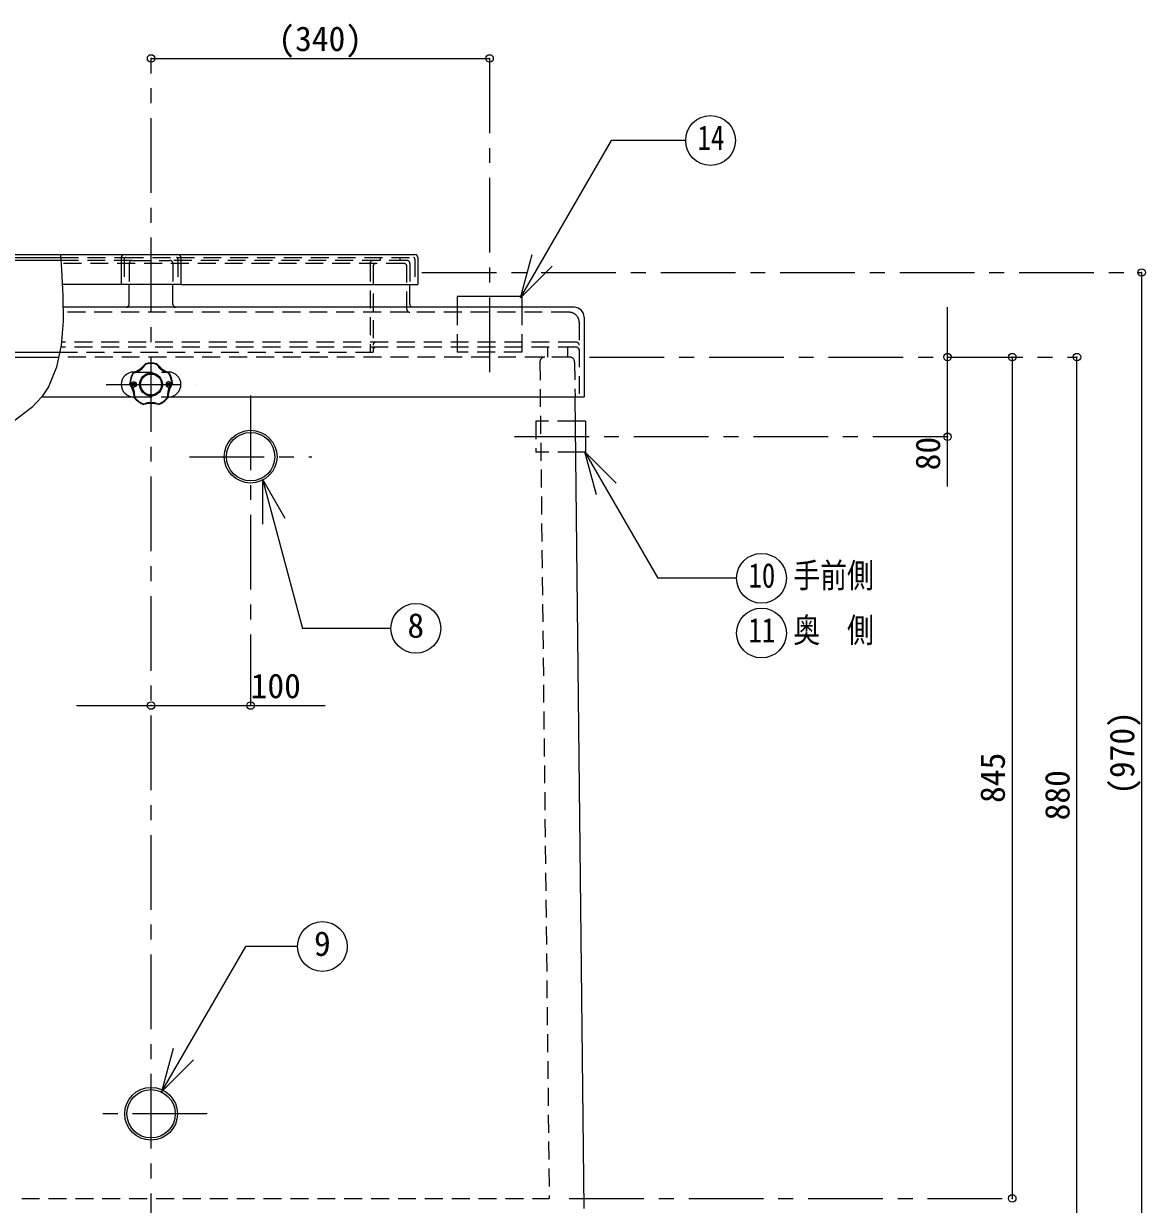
# Model space of a CAD drawing. Units: millimetres at full size, sheet at 1:15; details may follow other scales. Extents: x -3127 to 2948, y -2102 to 2112.
# Drawn here: x -217 to 910, y -1078 to 107 of the extents above; entities that cross this region are included whole.
import ezdxf
from ezdxf.enums import TextEntityAlignment as Align

# ---------------------------------------------------------------- set-up
doc = ezdxf.new("R2010")
doc.units = ezdxf.units.MM
doc.header["$LTSCALE"] = 15
doc.header["$PDMODE"] = 32
doc.header["$PDSIZE"] = 7.5
doc.linetypes.add('CHAIN1', pattern=[8, 5, -1, 1, -1])
doc.linetypes.add('DASHED1', pattern=[1.8, 1.2, -0.6])
doc.layers.add('0-0_ﾚｲﾔ1', color=7, linetype='Continuous', lineweight=18)
doc.styles.add('ＭＳ ゴシック', font='')
doc.styles.get('ＭＳ ゴシック').set_extended_font_data('MS Gothic')

msp = doc.modelspace()

# ---------------------------------------------------------------- linework, layer by layer
at = {"layer": '0-0_ﾚｲﾔ1', "color": 4, "linetype": 'CHAIN1', "lineweight": 9}
for p, q in [((-89.08, -1142.5), (-89.08, 72.5)), ((250.92, 72.5), (250.92, -257.5)), ((182.92, -142.5), (905.92, -142.5)), ((351.42, -227.5), (840.92, -227.5)), ((-134.08, -255), (-44.08, -255)), ((10.92, -266), (10.92, -577.5)), ((710.92, -307.5), (272.25, -307.5)), ((-50.58, -327.5), (72.42, -327.5)), ((-32.58, -987.5), (-145.58, -987.5)), ((330.92, -1072.5), (775.92, -1072.5))]:
    msp.add_line(p, q, dxfattribs=at)
at = {"layer": '0-0_ﾚｲﾔ1', "color": 4, "lineweight": 9}
for p, q in [((-89.08, 72.5), (250.92, 72.5)), ((-179.76, -130.5), (-312.08, -130.5)), ((905.92, -142.5), (905.92, -1107.5)), ((170.92, -174.5), (170.92, -154.5)), ((710.92, -357.5), (710.92, -177.5)), ((-309.08, -222.5), (-180.83, -222.5)), ((-484.56, -227.5), (-181.87, -227.5)), ((775.92, -227.5), (775.92, -1072.5)), ((840.92, -1107.5), (840.92, -227.5)), ((-164.08, -577.5), (85.92, -577.5))]:
    msp.add_line(p, q, dxfattribs=at)
at = {"layer": '0-0_ﾚｲﾔ1'}
for p, q in [((282.11, -167.82), (373.26, -9.95)), ((447.9, -9.95), (373.26, -9.95)), ((-180.18, -124.5), (-116.08, -124.5)), ((-62.08, -124.5), (175.92, -124.5)), ((178.92, -127.5), (178.92, -154.5)), ((282.11, -167.82), (293.76, -124.35)), ((282.11, -167.82), (313.93, -136)), ((-119.08, -154.5), (-178.33, -154.5)), ((-59.08, -154.5), (178.92, -154.5)), ((-105.51, -242.5), (-106.58, -242.5)), ((-71.58, -242.5), (-72.64, -242.5)), ((346.31, -322.2), (357.95, -365.66)), ((346.31, -322.2), (378.12, -354.02)), ((346.31, -322.2), (419.89, -449.65)), ((22.82, -350.24), (45.32, -389.21)), ((22.82, -350.24), (22.82, -395.24)), ((22.82, -350.24), (62.94, -499.94)), ((499.11, -449.65), (419.89, -449.65)), ((151.82, -499.94), (62.94, -499.94)), ((-78.12, -965.07), (5.94, -819.47)), ((58.01, -819.47), (5.94, -819.47)), ((-78.12, -965.07), (-66.47, -921.6)), ((-78.12, -965.07), (-46.3, -933.25))]:
    msp.add_line(p, q, dxfattribs=at)
at = {"layer": '0-0_ﾚｲﾔ1', "color": 5, "lineweight": 25}
for p, q in [((-354.08, -124.5), (-180.18, -124.5)), ((-352.58, -127.5), (-179.97, -127.5)), ((-119.08, -127.5), (-119.08, -154.5)), ((-116.08, -124.5), (-62.08, -124.5)), ((-59.08, -127.5), (-59.08, -154.5)), ((-59.08, -154.5), (-119.08, -154.5)), ((-111.08, -174.5), (-111.08, -154.46)), ((-67.08, -174.5), (-67.08, -154.49)), ((335.92, -177.5), (-177.63, -177.5)), ((283.42, -166.5), (218.42, -166.5)), ((218.42, -166.5), (218.42, -177.5)), ((283.42, -166.5), (283.42, -177.5)), ((345.92, -187.5), (345.92, -267.5)), ((-198.8, -267.5), (-105.97, -267.5)), ((-72.19, -267.5), (345.92, -267.5)), ((345.99, -1082.5), (336.8, -267.5)), ((347.25, -292), (337.07, -292))]:
    msp.add_line(p, q, dxfattribs=at)
at = {"layer": '0-0_ﾚｲﾔ1', "color": 4, "linetype": 'DASHED1', "lineweight": 9}
for p, q in [((-179.97, -127.5), (-114.58, -127.5)), ((-63.58, -127.5), (174.42, -127.5)), ((140.92, -127.5), (140.92, -130.5)), ((160.92, -127.5), (160.92, -130.5)), ((175.92, -129), (175.92, -154.5)), ((-108.08, -130.5), (-179.76, -130.5)), ((164.92, -133.5), (-179.55, -133.5)), ((167.92, -130.5), (-70.08, -130.5)), ((130.92, -133.5), (130.92, -222.5)), ((133.92, -136.5), (133.92, -222.5)), ((167.92, -179.5), (167.92, -136.5)), ((170.92, -133.5), (170.92, -154.5)), ((-180.83, -222.5), (133.92, -222.5)), ((309.11, -217.5), (309.11, -227.5)), ((-105.51, -242.5), (-72.64, -242.5)), ((-109.08, -253.25), (-106.58, -252)), ((-109.08, -253.25), (-109.08, -256.75)), ((-106.58, -258), (-109.08, -256.75)), ((-106.58, -252), (-104.08, -253.25)), ((-104.08, -256.75), (-106.58, -258)), ((-104.08, -253.25), (-104.08, -256.75)), ((-71.58, -252), (-74.08, -253.25)), ((-74.08, -253.25), (-74.08, -256.75)), ((-74.08, -256.75), (-71.58, -258)), ((-69.08, -253.25), (-71.58, -252)), ((-71.58, -258), (-69.08, -256.75)), ((-69.08, -253.25), (-69.08, -256.75))]:
    msp.add_line(p, q, dxfattribs=at)
at = {"layer": '0-0_ﾚｲﾔ1', "linetype": 'DASHED1'}
for p, q in [((-116.08, -129), (-116.08, -154.46)), ((-114.58, -127.5), (-63.58, -127.5)), ((-62.08, -129), (-62.08, -154.5)), ((-111.08, -133.5), (-111.08, -154.46)), ((-108.08, -130.5), (-70.08, -130.5)), ((-67.08, -133.5), (-67.08, -154.49)), ((218.42, -177.5), (218.42, -222.5)), ((283.42, -177.5), (283.42, -222.5)), ((330.92, -182.5), (-177.6, -182.5)), ((340.92, -192.5), (340.92, -267.5)), ((337.92, -212.5), (-179.14, -212.5)), ((337.92, -217.5), (-179.79, -217.5)), ((283.42, -222.5), (218.42, -222.5)), ((309.11, -217.5), (309.11, -227.5)), ((329.11, -217.5), (329.11, -227.5)), ((331.4, -227.5), (-181.87, -227.5)), ((301.4, -232.55), (310.88, -1072.5)), ((336.4, -232.44), (336.8, -267.5)), ((-105.97, -267.5), (-72.19, -267.5)), ((297.25, -292), (297.25, -323)), ((337.07, -292), (297.25, -292)), ((337.42, -323), (297.25, -323)), ((-489.04, -1072.5), (310.88, -1072.5))]:
    msp.add_line(p, q, dxfattribs=at)
at = {"layer": '0-0_ﾚｲﾔ1'}
msp.add_lwpolyline([(-180.18, -124.5), (-179.11, -139.86), (-177.71, -166.05), (-177.54, -191.41), (-179.37, -215.43), (-183.97, -237.58), (-192.13, -257.34), (-198.8, -267.5), (-208.73, -278.24), (-230.04, -294.03)], dxfattribs=at)
at = {"layer": '0-0_ﾚｲﾔ1', "color": 5, "lineweight": 25}
msp.add_lwpolyline([(347.25, -292), (347.25, -323), (337.42, -323)], dxfattribs=at)
at = {"layer": '0-0_ﾚｲﾔ1'}
for centre, radius in [((472.9, -9.95), 25), ((-89.08, -255), 10.5), ((524.11, -449.65), 25), ((176.82, -499.94), 25), ((524.11, -504.65), 25), ((83.01, -819.47), 25)]:
    msp.add_circle(centre, radius, dxfattribs=at)
at = {"layer": '0-0_ﾚｲﾔ1', "color": 4, "lineweight": 9}
msp.add_circle((-89.08, -255), 11.5, dxfattribs=at)
at = {"layer": '0-0_ﾚｲﾔ1', "color": 4, "linetype": 'DASHED1', "lineweight": 9}
for centre in [(-106.58, -255), (-71.58, -255)]:
    msp.add_circle(centre, 1.5, dxfattribs=at)
at = {"layer": '0-0_ﾚｲﾔ1', "color": 5, "lineweight": 25}
for centre, radius in [((10.92, -327.5), 26.5), ((10.92, -327.5), 24.3), ((-89.08, -987.5), 26.5), ((-89.08, -987.5), 24.3)]:
    msp.add_circle(centre, radius, dxfattribs=at)
for centre, radius, start, end in [((-116.08, -127.5), 3, 90, 180), ((-62.08, -127.5), 3, 0, 90), ((-114.08, -174.5), 3, 270, 0), ((-64.08, -174.5), 3, 180, 270), ((335.92, -187.5), 10, 0, 90)]:
    msp.add_arc(centre, radius, start, end, dxfattribs=at)
at = {"layer": '0-0_ﾚｲﾔ1', "linetype": 'DASHED1'}
for centre, radius, start, end in [((-114.58, -129), 1.5, 90, 180), ((-63.58, -129), 1.5, 0, 90), ((-108.08, -133.5), 3, 90, 180), ((-70.08, -133.5), 3, 0, 90), ((330.92, -192.5), 10, 0, 90), ((337.92, -215.5), 3, 0, 90), ((337.92, -220.5), 3, 0, 90), ((306.4, -232.5), 5, 90, 180.64653), ((331.4, -232.5), 5, 0.64653, 90)]:
    msp.add_arc(centre, radius, start, end, dxfattribs=at)
at = {"layer": '0-0_ﾚｲﾔ1', "color": 4, "linetype": 'DASHED1', "lineweight": 9}
for centre, radius, start, end in [((174.42, -129), 1.5, 0, 90), ((133.92, -133.5), 3, 90, 180), ((136.92, -136.5), 3, 90, 180), ((164.92, -136.5), 3, 0, 90), ((167.92, -133.5), 3, 0, 90), ((170.92, -179.5), 3, 180, 270), ((136.92, -215.5), 3, 90, 180), ((136.92, -220.5), 3, 90, 180)]:
    msp.add_arc(centre, radius, start, end, dxfattribs=at)
at = {"layer": '0-0_ﾚｲﾔ1'}
for centre, radius, start, end in [((175.92, -127.5), 3, 0, 90), ((-117.92, -215.3), 29.89, 291.41115, 320.58885), ((-110.83, -225.06), 18.83, 283.0119, 328.9881), ((-89.08, -255), 21.5, 74.5, 105.5), ((-89.08, -255), 21, 74.5, 105.5), ((-67.33, -225.06), 18.83, 211.0119, 256.9881), ((-60.24, -215.3), 29.89, 219.41115, 248.58885), ((-106.58, -255), 12.5, 90, 270), ((-89.08, -255), 21.5, 146.5, 177.5), ((-89.08, -255), 21, 146.5, 177.5), ((-71.58, -255), 12.5, 270, 90), ((-89.08, -255), 21, 2.5, 33.5), ((-89.08, -255), 21.5, 2.5, 33.5), ((-135.74, -270.16), 29.89, 3.41115, 32.58885), ((-124.27, -266.43), 18.83, 355.0119, 40.9881), ((-53.88, -266.43), 18.83, 139.0119, 184.9881), ((-42.41, -270.16), 29.89, 147.41115, 176.58885), ((-89.08, -255), 21.5, 218.5, 249.5), ((-89.08, -255), 21, 218.5, 249.5), ((-89.08, -255), 21, 290.5, 321.5), ((-89.08, -255), 21.5, 290.5, 321.5), ((-89.08, -304.06), 29.89, 75.41115, 104.58885), ((-89.08, -292), 18.83, 67.0119, 112.9881)]:
    msp.add_arc(centre, radius, start, end, dxfattribs=at)
at = {"layer": '0-0_ﾚｲﾔ1', "color": 4, "lineweight": 9}
msp.add_arc((173.92, -174.5), 3, 180, 260.40593, dxfattribs=at)
at = {"layer": '0-0_ﾚｲﾔ1', "color": 1}
for p in [(-89.08, 72.5), (250.92, 72.5), (905.92, -142.5), (710.92, -227.5), (775.92, -227.5), (840.92, -227.5), (710.92, -307.5), (-89.08, -577.5), (10.92, -577.5), (775.92, -1072.5)]:
    msp.add_point(p, dxfattribs=at)

# ---------------------------------------------------------------- texts
at = {"layer": '0-0_ﾚｲﾔ1', "style": 'ＭＳ ゴシック'}
for s, p in [('(340)', (38.73, 72.5)), ('8', (168.39, -516.81)), ('100', (10.92, -577.5)), ('9', (74.57, -836.34))]:
    msp.add_text(s, height=24.74, dxfattribs=at).set_placement(p, align=Align.BOTTOM_LEFT)
at = {"layer": '0-0_ﾚｲﾔ1', "style": 'ＭＳ ゴシック', "width": 0.8}
for s, p in [('14', (459.78, -26.82)), ('10', (510.99, -466.53)), ('手前側', (555.99, -466.53)), ('奥\u3000側', (555.99, -521.53)), ('11', (510.99, -521.53))]:
    msp.add_text(s, height=24.74, dxfattribs=at).set_placement(p, align=Align.BOTTOM_LEFT)
at = {"layer": '0-0_ﾚｲﾔ1', "style": 'ＭＳ ゴシック'}
for s, p in [('80', (710.92, -341.25)), ('(970)', (905.92, -667.18)), ('845', (775.92, -675.31)), ('880', (840.92, -692.81))]:
    msp.add_text(s, height=24.74, rotation=90, dxfattribs=at).set_placement(p, align=Align.BOTTOM_LEFT)

doc.saveas('drawing.dxf')
